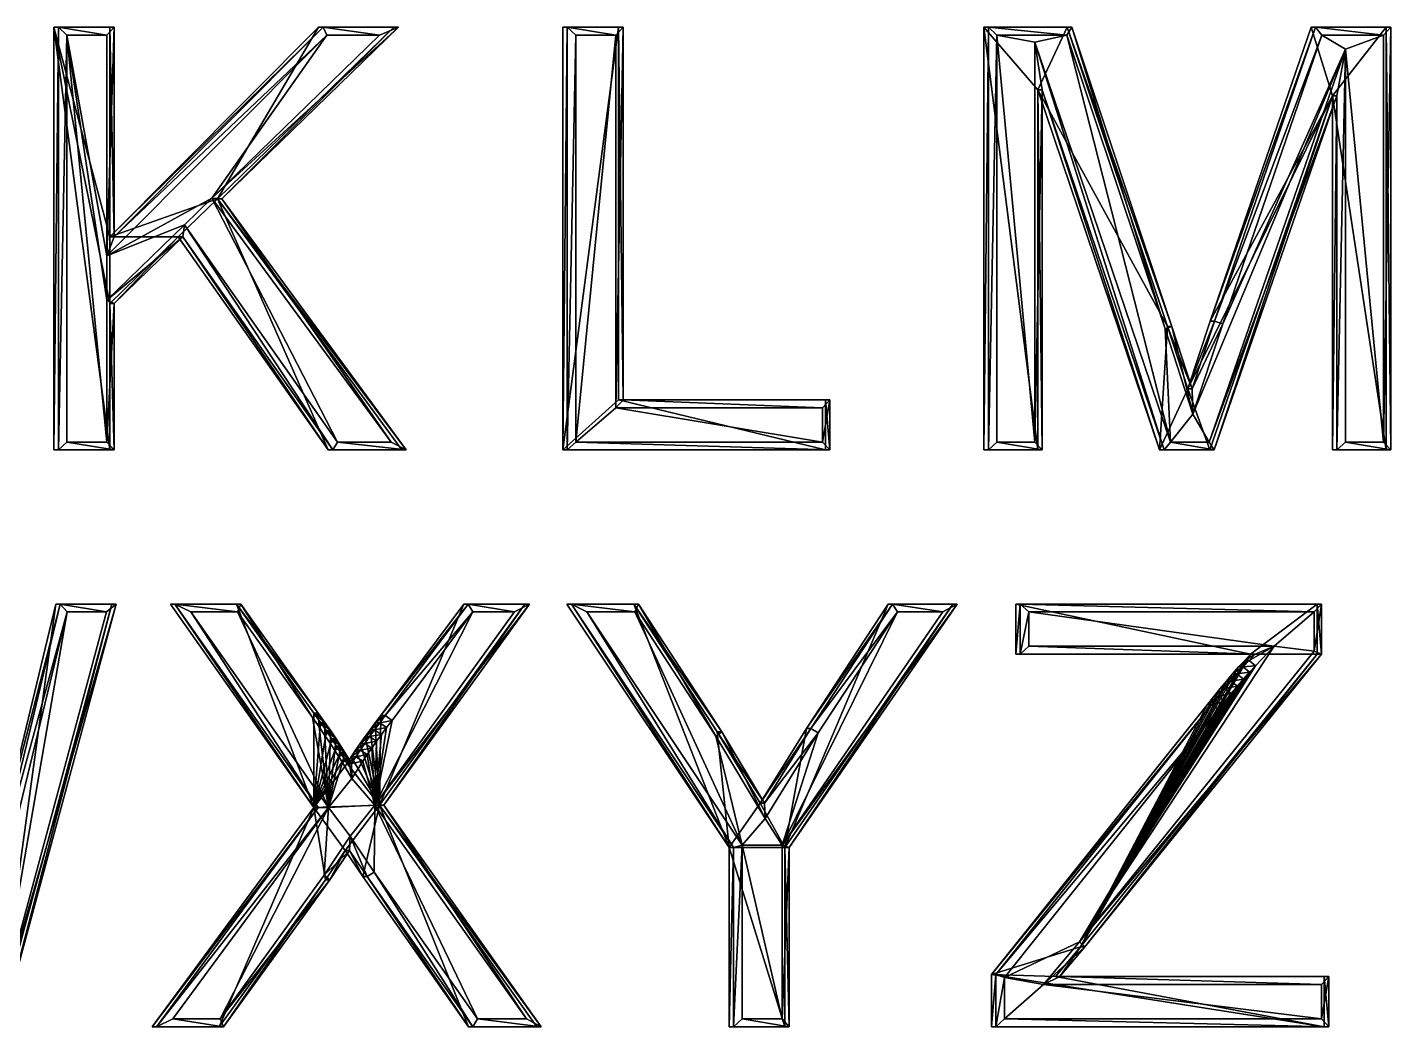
# Model space of a CAD drawing. Header units: metres. Extents: x -136 to 55, y -57 to 41.
# Drawn here: x 10.07 to 55.22, y 7.23 to 40.32 of the extents above; entities that cross this region are included whole.
import ezdxf

# ---------------------------------------------------------------- set-up
doc = ezdxf.new("R2010")
doc.units = ezdxf.units.M
doc.layers.get('0').update_dxf_attribs({"true_color": 0x57e057})

msp = doc.modelspace()

# ---------------------------------------------------------------- meshes
at = {"color": 74, "true_color": 0x58b11a}
mesh = msp.add_polyface(dxfattribs=at)
corners = [(12.802, 26.325, 0.377), (12.802, 31.172, 0.377), (15.072, 33.379, 0.158), (20.04, 26.325, -0.32), (22.474, 26.325, -0.555), (16.366, 34.637, 0.034), (22.214, 40.321, -0.529), (19.717, 40.321, -0.289), (12.802, 33.386, 0.377), (12.802, 40.321, 0.377), (10.955, 40.321, 0.555), (10.955, 26.325, 0.555), (12.949, 26.325, 1.898), (12.949, 31.172, 1.898), (15.219, 33.379, 1.68), (20.187, 26.325, 1.201), (22.621, 26.325, 0.967), (16.513, 34.637, 1.555), (22.36, 40.321, 0.992), (19.864, 40.321, 1.232), (12.949, 33.386, 1.898), (12.949, 40.321, 1.898), (11.101, 40.321, 2.076), (11.101, 26.325, 2.076), (12.949, 26.325, 1.898), (12.949, 31.172, 1.898), (15.219, 33.379, 1.68), (20.187, 26.325, 1.201), (22.621, 26.325, 0.967), (16.513, 34.637, 1.555), (22.36, 40.321, 0.992), (19.864, 40.321, 1.232), (12.949, 33.386, 1.898), (12.949, 40.321, 1.898), (11.101, 40.321, 2.076), (11.101, 26.325, 2.076), (12.709, 26.587, 2.141), (12.709, 31.283, 2.141), (15.277, 33.779, 1.893), (20.343, 26.587, 1.406), (22.125, 26.587, 1.234), (16.188, 34.665, 1.806), (21.736, 40.059, 1.271), (19.992, 40.059, 1.439), (12.709, 32.755, 2.141), (12.709, 40.059, 2.141), (11.383, 40.059, 2.268), (11.383, 26.587, 2.268)]
mesh.append_faces([[corners[k] for k in face] for face in [(46, 44, 45), (5, 7, 6), (3, 5, 4), (10, 0, 11)]], dxfattribs={"vtx0": -1, "color": 74})
mesh.append_faces([[corners[k] for k in face] for face in [(2, 5, 3), (1, 8, 2)]], dxfattribs={"vtx0": -1, "vtx1": -1, "color": 74})
mesh.append_faces([[corners[k] for k in face] for face in [(38, 41, 44), (46, 37, 44), (2, 8, 5), (10, 8, 1)]], dxfattribs={"vtx0": -1, "vtx1": -1, "vtx2": -1, "color": 74})
mesh.append_faces([[corners[k] for k in face] for face in [(41, 43, 44), (46, 36, 37), (5, 8, 7), (10, 1, 0)]], dxfattribs={"vtx0": -1, "vtx2": -1, "color": 74})
mesh.append_faces([[corners[k] for k in face] for face in [(0, 1, 12), (1, 2, 13), (2, 3, 14), (3, 4, 15), (4, 5, 16), (5, 6, 17), (6, 7, 18), (7, 8, 19), (8, 9, 20), (9, 10, 21), (10, 11, 22), (11, 0, 23), (12, 13, 24), (13, 14, 25), (14, 15, 26), (15, 16, 27), (16, 17, 28), (17, 18, 29), (18, 19, 30), (19, 20, 31), (20, 21, 32), (21, 22, 33), (22, 23, 34), (23, 12, 35), (24, 25, 36), (25, 26, 37), (26, 27, 38), (27, 28, 39), (28, 29, 40), (29, 30, 41), (30, 31, 42), (31, 32, 43), (32, 33, 44), (33, 34, 45), (34, 35, 46), (35, 24, 47)]], dxfattribs={"vtx1": -1, "color": 74})
mesh.append_faces([[corners[k] for k in face] for face in [(38, 39, 41), (37, 38, 44)]], dxfattribs={"vtx1": -1, "vtx2": -1, "color": 74})
mesh.append_faces([[corners[k] for k in face] for face in [(1, 13, 12), (2, 14, 13), (3, 15, 14), (4, 16, 15), (5, 17, 16), (6, 18, 17), (7, 19, 18), (8, 20, 19), (9, 21, 20), (10, 22, 21), (11, 23, 22), (0, 12, 23), (13, 25, 24), (14, 26, 25), (15, 27, 26), (16, 28, 27), (17, 29, 28), (18, 30, 29), (19, 31, 30), (20, 32, 31), (21, 33, 32), (22, 34, 33), (23, 35, 34), (12, 24, 35), (25, 37, 36), (26, 38, 37), (27, 39, 38), (28, 40, 39), (29, 41, 40), (30, 42, 41), (31, 43, 42), (32, 44, 43), (33, 45, 44), (34, 46, 45), (35, 47, 46), (24, 36, 47), (41, 42, 43), (39, 40, 41), (46, 47, 36), (10, 9, 8)]], dxfattribs={"vtx2": -1, "color": 74})
mesh = msp.add_polyface(dxfattribs=at)
corners = [(36.499, 26.325, -0.419), (36.499, 27.984, -0.419), (29.653, 27.984, 0.241), (29.653, 40.321, 0.241), (27.806, 40.321, 0.419), (27.806, 26.325, 0.419), (36.646, 26.325, 1.103), (36.646, 27.984, 1.103), (29.799, 27.984, 1.762), (29.799, 40.321, 1.762), (27.952, 40.321, 1.94), (27.952, 26.325, 1.94), (36.646, 26.325, 1.103), (36.646, 27.984, 1.103), (29.799, 27.984, 1.762), (29.799, 40.321, 1.762), (27.952, 40.321, 1.94), (27.952, 26.325, 1.94), (36.406, 26.587, 1.345), (36.406, 27.722, 1.345), (29.56, 27.722, 2.005), (29.56, 40.059, 2.005), (28.234, 40.059, 2.132), (28.234, 26.587, 2.132)]
mesh.append_faces([[corners[k] for k in face] for face in [(3, 5, 4)]], dxfattribs={"vtx0": -1, "color": 74})
mesh.append_faces([[corners[k] for k in face] for face in [(2, 5, 3)]], dxfattribs={"vtx0": -1, "vtx1": -1, "color": 74})
mesh.append_faces([[corners[k] for k in face] for face in [(20, 23, 18), (2, 0, 5)]], dxfattribs={"vtx0": -1, "vtx2": -1, "color": 74})
mesh.append_faces([[corners[k] for k in face] for face in [(0, 1, 6), (1, 2, 7), (2, 3, 8), (3, 4, 9), (4, 5, 10), (5, 0, 11), (6, 7, 12), (7, 8, 13), (8, 9, 14), (9, 10, 15), (10, 11, 16), (11, 6, 17), (12, 13, 18), (13, 14, 19), (14, 15, 20), (15, 16, 21), (16, 17, 22), (17, 12, 23), (19, 20, 18), (1, 0, 2)]], dxfattribs={"vtx1": -1, "color": 74})
mesh.append_faces([[corners[k] for k in face] for face in [(20, 21, 23)]], dxfattribs={"vtx1": -1, "vtx2": -1, "color": 74})
mesh.append_faces([[corners[k] for k in face] for face in [(1, 7, 6), (2, 8, 7), (3, 9, 8), (4, 10, 9), (5, 11, 10), (0, 6, 11), (7, 13, 12), (8, 14, 13), (9, 15, 14), (10, 16, 15), (11, 17, 16), (6, 12, 17), (13, 19, 18), (14, 20, 19), (15, 21, 20), (16, 22, 21), (17, 23, 22), (12, 18, 23), (21, 22, 23)]], dxfattribs={"vtx2": -1, "color": 74})
mesh = msp.add_polyface(dxfattribs=at)
corners = [(43.531, 26.325, 0.47), (43.531, 38.247, 0.47), (47.567, 26.325, 0.081), (49.226, 26.325, -0.079), (53.29, 38.05, -0.47), (53.29, 26.325, -0.47), (55.072, 26.325, -0.641), (55.072, 40.321, -0.641), (52.581, 40.321, -0.402), (49.24, 30.588, -0.08), (48.497, 28.346, -0.008), (47.828, 30.417, 0.056), (44.51, 40.321, 0.376), (41.749, 40.321, 0.641), (41.749, 26.325, 0.641), (43.678, 26.325, 1.991), (43.678, 38.247, 1.991), (47.713, 26.325, 1.603), (49.373, 26.325, 1.443), (53.436, 38.05, 1.052), (53.436, 26.325, 1.052), (55.219, 26.325, 0.88), (55.219, 40.321, 0.88), (52.728, 40.321, 1.12), (49.386, 30.588, 1.442), (48.644, 28.346, 1.513), (47.975, 30.417, 1.578), (44.657, 40.321, 1.897), (41.895, 40.321, 2.163), (41.895, 26.325, 2.163), (43.678, 26.325, 1.991), (43.678, 38.247, 1.991), (47.713, 26.325, 1.603), (49.373, 26.325, 1.443), (53.436, 38.05, 1.052), (53.436, 26.325, 1.052), (55.219, 26.325, 0.88), (55.219, 40.321, 0.88), (52.728, 40.321, 1.12), (49.386, 30.588, 1.442), (48.644, 28.346, 1.513), (47.975, 30.417, 1.578), (44.657, 40.321, 1.897), (41.895, 40.321, 2.163), (41.895, 26.325, 2.163), (43.438, 26.587, 2.234), (43.438, 39.831, 2.234), (47.921, 26.587, 1.802), (49.208, 26.587, 1.678), (53.718, 39.6, 1.244), (53.718, 26.587, 1.244), (54.979, 26.587, 1.122), (54.979, 40.059, 1.122), (52.935, 40.059, 1.319), (49.654, 30.504, 1.635), (48.662, 27.506, 1.731), (47.748, 30.334, 1.819), (44.49, 40.059, 2.132), (42.177, 40.059, 2.355), (42.177, 26.587, 2.355)]
mesh.append_faces([[corners[k] for k in face] for face in [(51, 49, 50), (13, 0, 14)]], dxfattribs={"vtx0": -1, "color": 74})
mesh.append_faces([[corners[k] for k in face] for face in [(12, 1, 13), (11, 1, 12), (10, 2, 11), (9, 4, 10), (8, 4, 9), (7, 4, 8), (6, 4, 7)]], dxfattribs={"vtx0": -1, "vtx1": -1, "color": 74})
mesh.append_faces([[corners[k] for k in face] for face in [(58, 45, 46), (57, 46, 47), (55, 47, 48), (55, 48, 49), (13, 1, 0), (11, 2, 1), (10, 3, 2), (10, 4, 3)]], dxfattribs={"vtx0": -1, "vtx2": -1, "color": 74})
mesh.append_faces([[corners[k] for k in face] for face in [(0, 1, 15), (1, 2, 16), (2, 3, 17), (3, 4, 18), (4, 5, 19), (5, 6, 20), (6, 7, 21), (7, 8, 22), (8, 9, 23), (9, 10, 24), (10, 11, 25), (11, 12, 26), (12, 13, 27), (13, 14, 28), (14, 0, 29), (15, 16, 30), (16, 17, 31), (17, 18, 32), (18, 19, 33), (19, 20, 34), (20, 21, 35), (21, 22, 36), (22, 23, 37), (23, 24, 38), (24, 25, 39), (25, 26, 40), (26, 27, 41), (27, 28, 42), (28, 29, 43), (29, 15, 44), (30, 31, 45), (31, 32, 46), (32, 33, 47), (33, 34, 48), (34, 35, 49), (35, 36, 50), (36, 37, 51), (37, 38, 52), (38, 39, 53), (39, 40, 54), (40, 41, 55), (41, 42, 56), (42, 43, 57), (43, 44, 58), (44, 30, 59)]], dxfattribs={"vtx1": -1, "color": 74})
mesh.append_faces([[corners[k] for k in face] for face in [(57, 58, 46), (56, 57, 47), (55, 56, 47), (54, 55, 49), (53, 54, 49), (52, 53, 49), (51, 52, 49)]], dxfattribs={"vtx1": -1, "vtx2": -1, "color": 74})
mesh.append_faces([[corners[k] for k in face] for face in [(1, 16, 15), (2, 17, 16), (3, 18, 17), (4, 19, 18), (5, 20, 19), (6, 21, 20), (7, 22, 21), (8, 23, 22), (9, 24, 23), (10, 25, 24), (11, 26, 25), (12, 27, 26), (13, 28, 27), (14, 29, 28), (0, 15, 29), (16, 31, 30), (17, 32, 31), (18, 33, 32), (19, 34, 33), (20, 35, 34), (21, 36, 35), (22, 37, 36), (23, 38, 37), (24, 39, 38), (25, 40, 39), (26, 41, 40), (27, 42, 41), (28, 43, 42), (29, 44, 43), (15, 30, 44), (31, 46, 45), (32, 47, 46), (33, 48, 47), (34, 49, 48), (35, 50, 49), (36, 51, 50), (37, 52, 51), (38, 53, 52), (39, 54, 53), (40, 55, 54), (41, 56, 55), (42, 57, 56), (43, 58, 57), (44, 59, 58), (30, 45, 59), (58, 59, 45), (6, 5, 4)]], dxfattribs={"vtx2": -1, "color": 74})
mesh = msp.add_polyface(dxfattribs=at)
corners = [(0.548, 7.229, 0.324), (3.478, 17.89, 0.042), (3.904, 19.535, 0.001), (4.354, 17.893, -0.042), (7.277, 7.229, -0.324), (9.081, 7.229, -0.497), (12.87, 21.225, -0.862), (11.018, 21.225, -0.684), (8.846, 12.224, -0.475), (8.143, 9.186, -0.407), (8.036, 9.855, -0.397), (7.913, 10.536, -0.385), (7.773, 11.23, -0.372), (7.618, 11.938, -0.357), (7.447, 12.658, -0.34), (7.259, 13.392, -0.322), (7.055, 14.139, -0.302), (5.063, 21.225, -0.111), (2.841, 21.225, 0.103), (0.194, 11.768, 0.358), (-0.443, 9.186, 0.42), (-1.037, 12.047, 0.477), (-3.129, 21.225, 0.678), (-5.04, 21.225, 0.862), (-1.382, 7.229, 0.51), (0.694, 7.229, 1.846), (3.625, 17.89, 1.564), (4.051, 19.535, 1.522), (4.501, 17.893, 1.479), (7.423, 7.229, 1.198), (9.227, 7.229, 1.024), (13.016, 21.225, 0.659), (11.164, 21.225, 0.838), (8.992, 12.224, 1.047), (8.289, 9.186, 1.114), (8.182, 9.855, 1.125), (8.059, 10.536, 1.137), (7.92, 11.23, 1.15), (7.765, 11.938, 1.165), (7.593, 12.658, 1.181), (7.405, 13.392, 1.199), (7.202, 14.139, 1.219), (5.21, 21.225, 1.411), (2.988, 21.225, 1.625), (0.34, 11.768, 1.88), (-0.296, 9.186, 1.941), (-0.89, 12.047, 1.998), (-2.983, 21.225, 2.2), (-4.893, 21.225, 2.384), (-1.235, 7.229, 2.031), (0.694, 7.229, 1.846), (3.625, 17.89, 1.564), (4.051, 19.535, 1.522), (4.501, 17.893, 1.479), (7.423, 7.229, 1.198), (9.227, 7.229, 1.024), (13.016, 21.225, 0.659), (11.164, 21.225, 0.838), (8.992, 12.224, 1.047), (8.289, 9.186, 1.114), (8.182, 9.855, 1.125), (8.059, 10.536, 1.137), (7.92, 11.23, 1.15), (7.765, 11.938, 1.165), (7.593, 12.658, 1.181), (7.405, 13.392, 1.199), (7.202, 14.139, 1.219), (5.21, 21.225, 1.411), (2.988, 21.225, 1.625), (0.34, 11.768, 1.88), (-0.296, 9.186, 1.941), (-0.89, 12.047, 1.998), (-2.983, 21.225, 2.2), (-4.893, 21.225, 2.384), (-1.235, 7.229, 2.031), (0.517, 7.491, 2.082), (3.394, 17.958, 1.805), (4.065, 20.548, 1.741), (4.773, 17.963, 1.672), (7.643, 7.491, 1.396), (9.049, 7.491, 1.261), (12.696, 20.963, 0.909), (11.39, 20.963, 1.035), (9.267, 12.164, 1.24), (8.263, 7.827, 1.336), (7.946, 9.81, 1.367), (7.824, 10.487, 1.379), (7.686, 11.176, 1.392), (7.531, 11.879, 1.407), (7.361, 12.595, 1.423), (7.174, 13.325, 1.441), (6.971, 14.068, 1.461), (5.033, 20.963, 1.647), (3.206, 20.963, 1.823), (0.613, 11.701, 2.073), (-0.297, 8.008, 2.16), (-1.124, 11.991, 2.24), (-3.17, 20.963, 2.437), (-4.534, 20.963, 2.568), (-1.013, 7.491, 2.229)]
mesh.append_faces([[corners[k] for k in face] for face in [(5, 7, 6)]], dxfattribs={"vtx0": -1, "color": 74})
mesh.append_faces([[corners[k] for k in face] for face in [(4, 9, 5), (3, 9, 4), (2, 17, 3), (1, 19, 2), (0, 19, 1), (24, 20, 0), (23, 20, 24)]], dxfattribs={"vtx0": -1, "vtx1": -1, "color": 74})
mesh.append_faces([[corners[k] for k in face] for face in [(80, 82, 83), (80, 83, 84), (95, 99, 75), (95, 75, 76), (93, 76, 77), (78, 84, 85), (78, 85, 86), (78, 86, 87), (78, 87, 88), (78, 88, 89), (78, 89, 90), (78, 90, 91), (78, 91, 92), (5, 8, 7), (5, 9, 8), (3, 10, 9), (3, 11, 10), (3, 12, 11), (3, 13, 12), (3, 14, 13), (3, 15, 14), (3, 16, 15), (3, 17, 16), (2, 18, 17), (2, 19, 18), (0, 20, 19), (23, 21, 20)]], dxfattribs={"vtx0": -1, "vtx2": -1, "color": 74})
mesh.append_faces([[corners[k] for k in face] for face in [(0, 1, 25), (1, 2, 26), (2, 3, 27), (3, 4, 28), (4, 5, 29), (5, 6, 30), (6, 7, 31), (7, 8, 32), (8, 9, 33), (9, 10, 34), (10, 11, 35), (11, 12, 36), (12, 13, 37), (13, 14, 38), (14, 15, 39), (15, 16, 40), (16, 17, 41), (17, 18, 42), (18, 19, 43), (19, 20, 44), (20, 21, 45), (21, 22, 46), (22, 23, 47), (23, 24, 48), (24, 0, 49), (25, 26, 50), (26, 27, 51), (27, 28, 52), (28, 29, 53), (29, 30, 54), (30, 31, 55), (31, 32, 56), (32, 33, 57), (33, 34, 58), (34, 35, 59), (35, 36, 60), (36, 37, 61), (37, 38, 62), (38, 39, 63), (39, 40, 64), (40, 41, 65), (41, 42, 66), (42, 43, 67), (43, 44, 68), (44, 45, 69), (45, 46, 70), (46, 47, 71), (47, 48, 72), (48, 49, 73), (49, 25, 74), (50, 51, 75), (51, 52, 76), (52, 53, 77), (53, 54, 78), (54, 55, 79), (55, 56, 80), (56, 57, 81), (57, 58, 82), (58, 59, 83), (59, 60, 84), (60, 61, 85), (61, 62, 86), (62, 63, 87), (63, 64, 88), (64, 65, 89), (65, 66, 90), (66, 67, 91), (67, 68, 92), (68, 69, 93), (69, 70, 94), (70, 71, 95), (71, 72, 96), (72, 73, 97), (73, 74, 98), (74, 50, 99)]], dxfattribs={"vtx1": -1, "color": 74})
mesh.append_faces([[corners[k] for k in face] for face in [(79, 80, 84), (96, 97, 99), (95, 96, 99), (94, 95, 76), (93, 94, 76), (92, 93, 77), (78, 79, 84), (77, 78, 92)]], dxfattribs={"vtx1": -1, "vtx2": -1, "color": 74})
mesh.append_faces([[corners[k] for k in face] for face in [(1, 26, 25), (2, 27, 26), (3, 28, 27), (4, 29, 28), (5, 30, 29), (6, 31, 30), (7, 32, 31), (8, 33, 32), (9, 34, 33), (10, 35, 34), (11, 36, 35), (12, 37, 36), (13, 38, 37), (14, 39, 38), (15, 40, 39), (16, 41, 40), (17, 42, 41), (18, 43, 42), (19, 44, 43), (20, 45, 44), (21, 46, 45), (22, 47, 46), (23, 48, 47), (24, 49, 48), (0, 25, 49), (26, 51, 50), (27, 52, 51), (28, 53, 52), (29, 54, 53), (30, 55, 54), (31, 56, 55), (32, 57, 56), (33, 58, 57), (34, 59, 58), (35, 60, 59), (36, 61, 60), (37, 62, 61), (38, 63, 62), (39, 64, 63), (40, 65, 64), (41, 66, 65), (42, 67, 66), (43, 68, 67), (44, 69, 68), (45, 70, 69), (46, 71, 70), (47, 72, 71), (48, 73, 72), (49, 74, 73), (25, 50, 74), (51, 76, 75), (52, 77, 76), (53, 78, 77), (54, 79, 78), (55, 80, 79), (56, 81, 80), (57, 82, 81), (58, 83, 82), (59, 84, 83), (60, 85, 84), (61, 86, 85), (62, 87, 86), (63, 88, 87), (64, 89, 88), (65, 90, 89), (66, 91, 90), (67, 92, 91), (68, 93, 92), (69, 94, 93), (70, 95, 94), (71, 96, 95), (72, 97, 96), (73, 98, 97), (74, 99, 98), (50, 75, 99), (80, 81, 82), (97, 98, 99), (23, 22, 21)]], dxfattribs={"vtx2": -1, "color": 74})
mesh = msp.add_polyface(dxfattribs=at)
corners = [(16.42, 7.229, 0.4), (19.945, 12.098, 0.061), (20.592, 13.067, -0.002), (21.178, 12.198, -0.058), (24.682, 7.229, -0.396), (26.942, 7.229, -0.613), (21.729, 14.564, -0.111), (26.551, 21.225, -0.576), (24.525, 21.225, -0.38), (21.774, 17.53, -0.116), (21.595, 17.295, -0.098), (21.423, 17.063, -0.082), (21.257, 16.833, -0.066), (21.098, 16.607, -0.05), (20.945, 16.384, -0.036), (20.799, 16.163, -0.022), (20.66, 15.946, -0.008), (20.562, 16.115, 0.001), (20.445, 16.308, 0.012), (20.308, 16.523, 0.026), (20.151, 16.762, 0.041), (19.974, 17.023, 0.058), (19.778, 17.307, 0.077), (19.562, 17.613, 0.097), (16.994, 21.225, 0.345), (14.814, 21.225, 0.555), (19.561, 14.492, 0.098), (14.206, 7.229, 0.613), (16.566, 7.229, 1.921), (20.091, 12.098, 1.582), (20.739, 13.067, 1.52), (21.325, 12.198, 1.463), (24.828, 7.229, 1.126), (27.089, 7.229, 0.908), (21.875, 14.564, 1.41), (26.697, 21.225, 0.946), (24.672, 21.225, 1.141), (21.921, 17.53, 1.406), (21.742, 17.295, 1.423), (21.569, 17.063, 1.44), (21.403, 16.833, 1.456), (21.244, 16.607, 1.471), (21.092, 16.384, 1.486), (20.946, 16.163, 1.5), (20.806, 15.946, 1.513), (20.709, 16.115, 1.523), (20.591, 16.308, 1.534), (20.454, 16.523, 1.547), (20.297, 16.762, 1.562), (20.121, 17.023, 1.579), (19.924, 17.307, 1.598), (19.708, 17.613, 1.619), (17.141, 21.225, 1.866), (14.961, 21.225, 2.076), (19.707, 14.492, 1.619), (14.352, 7.229, 2.135), (16.566, 7.229, 1.921), (20.091, 12.098, 1.582), (20.739, 13.067, 1.52), (21.325, 12.198, 1.463), (24.828, 7.229, 1.126), (27.089, 7.229, 0.908), (21.875, 14.564, 1.41), (26.697, 21.225, 0.946), (24.672, 21.225, 1.141), (21.921, 17.53, 1.406), (21.742, 17.295, 1.423), (21.569, 17.063, 1.44), (21.403, 16.833, 1.456), (21.244, 16.607, 1.471), (21.092, 16.384, 1.486), (20.946, 16.163, 1.5), (20.806, 15.946, 1.513), (20.709, 16.115, 1.523), (20.591, 16.308, 1.534), (20.454, 16.523, 1.547), (20.297, 16.762, 1.562), (20.121, 17.023, 1.579), (19.924, 17.307, 1.598), (19.708, 17.613, 1.619), (17.141, 21.225, 1.866), (14.961, 21.225, 2.076), (19.707, 14.492, 1.619), (14.352, 7.229, 2.135), (16.454, 7.491, 2.152), (19.899, 12.249, 1.82), (20.759, 13.535, 1.737), (21.56, 12.347, 1.66), (24.984, 7.491, 1.33), (26.603, 7.491, 1.174), (21.575, 14.565, 1.659), (26.206, 20.963, 1.213), (24.823, 20.963, 1.346), (22.149, 17.372, 1.603), (21.971, 17.137, 1.62), (21.8, 16.907, 1.637), (21.636, 16.681, 1.653), (21.479, 16.457, 1.668), (21.329, 16.237, 1.682), (21.185, 16.02, 1.696), (20.815, 15.443, 1.732), (20.506, 15.982, 1.761), (20.391, 16.169, 1.772), (20.257, 16.38, 1.785), (20.102, 16.616, 1.8), (19.927, 16.874, 1.817), (19.732, 17.156, 1.836), (19.516, 17.462, 1.857), (17.028, 20.963, 2.096), (15.486, 20.963, 2.245), (20.05, 14.489, 1.805), (14.891, 7.491, 2.302)]
mesh.append_faces([[corners[k] for k in face] for face in [(26, 0, 27), (6, 8, 7), (4, 6, 5), (24, 26, 25)]], dxfattribs={"vtx0": -1, "color": 74})
mesh.append_faces([[corners[k] for k in face] for face in [(3, 6, 4), (2, 6, 3), (23, 26, 24), (22, 26, 23), (21, 26, 22), (20, 26, 21), (19, 26, 20), (18, 26, 19), (17, 26, 18), (16, 26, 17)]], dxfattribs={"vtx0": -1, "vtx1": -1, "color": 74})
mesh.append_faces([[corners[k] for k in face] for face in [(110, 86, 90), (100, 110, 90), (26, 6, 2), (16, 6, 26)]], dxfattribs={"vtx0": -1, "vtx1": -1, "vtx2": -1, "color": 74})
mesh.append_faces([[corners[k] for k in face] for face in [(110, 84, 85), (110, 85, 86), (90, 92, 93), (90, 93, 94), (90, 94, 95), (90, 95, 96), (90, 96, 97), (90, 97, 98), (90, 98, 99), (90, 99, 100), (26, 1, 0), (26, 2, 1), (6, 9, 8), (6, 10, 9), (6, 11, 10), (6, 12, 11), (6, 13, 12), (6, 14, 13), (6, 15, 14), (6, 16, 15)]], dxfattribs={"vtx0": -1, "vtx2": -1, "color": 74})
mesh.append_faces([[corners[k] for k in face] for face in [(0, 1, 28), (1, 2, 29), (2, 3, 30), (3, 4, 31), (4, 5, 32), (5, 6, 33), (6, 7, 34), (7, 8, 35), (8, 9, 36), (9, 10, 37), (10, 11, 38), (11, 12, 39), (12, 13, 40), (13, 14, 41), (14, 15, 42), (15, 16, 43), (16, 17, 44), (17, 18, 45), (18, 19, 46), (19, 20, 47), (20, 21, 48), (21, 22, 49), (22, 23, 50), (23, 24, 51), (24, 25, 52), (25, 26, 53), (26, 27, 54), (27, 0, 55), (28, 29, 56), (29, 30, 57), (30, 31, 58), (31, 32, 59), (32, 33, 60), (33, 34, 61), (34, 35, 62), (35, 36, 63), (36, 37, 64), (37, 38, 65), (38, 39, 66), (39, 40, 67), (40, 41, 68), (41, 42, 69), (42, 43, 70), (43, 44, 71), (44, 45, 72), (45, 46, 73), (46, 47, 74), (47, 48, 75), (48, 49, 76), (49, 50, 77), (50, 51, 78), (51, 52, 79), (52, 53, 80), (53, 54, 81), (54, 55, 82), (55, 28, 83), (56, 57, 84), (57, 58, 85), (58, 59, 86), (59, 60, 87), (60, 61, 88), (61, 62, 89), (62, 63, 90), (63, 64, 91), (64, 65, 92), (65, 66, 93), (66, 67, 94), (67, 68, 95), (68, 69, 96), (69, 70, 97), (70, 71, 98), (71, 72, 99), (72, 73, 100), (73, 74, 101), (74, 75, 102), (75, 76, 103), (76, 77, 104), (77, 78, 105), (78, 79, 106), (79, 80, 107), (80, 81, 108), (81, 82, 109), (82, 83, 110), (83, 56, 111)]], dxfattribs={"vtx1": -1, "color": 74})
mesh.append_faces([[corners[k] for k in face] for face in [(87, 88, 90), (86, 87, 90), (107, 108, 110), (106, 107, 110), (105, 106, 110), (104, 105, 110), (103, 104, 110), (102, 103, 110), (101, 102, 110), (100, 101, 110)]], dxfattribs={"vtx1": -1, "vtx2": -1, "color": 74})
mesh.append_faces([[corners[k] for k in face] for face in [(1, 29, 28), (2, 30, 29), (3, 31, 30), (4, 32, 31), (5, 33, 32), (6, 34, 33), (7, 35, 34), (8, 36, 35), (9, 37, 36), (10, 38, 37), (11, 39, 38), (12, 40, 39), (13, 41, 40), (14, 42, 41), (15, 43, 42), (16, 44, 43), (17, 45, 44), (18, 46, 45), (19, 47, 46), (20, 48, 47), (21, 49, 48), (22, 50, 49), (23, 51, 50), (24, 52, 51), (25, 53, 52), (26, 54, 53), (27, 55, 54), (0, 28, 55), (29, 57, 56), (30, 58, 57), (31, 59, 58), (32, 60, 59), (33, 61, 60), (34, 62, 61), (35, 63, 62), (36, 64, 63), (37, 65, 64), (38, 66, 65), (39, 67, 66), (40, 68, 67), (41, 69, 68), (42, 70, 69), (43, 71, 70), (44, 72, 71), (45, 73, 72), (46, 74, 73), (47, 75, 74), (48, 76, 75), (49, 77, 76), (50, 78, 77), (51, 79, 78), (52, 80, 79), (53, 81, 80), (54, 82, 81), (55, 83, 82), (28, 56, 83), (57, 85, 84), (58, 86, 85), (59, 87, 86), (60, 88, 87), (61, 89, 88), (62, 90, 89), (63, 91, 90), (64, 92, 91), (65, 93, 92), (66, 94, 93), (67, 95, 94), (68, 96, 95), (69, 97, 96), (70, 98, 97), (71, 99, 98), (72, 100, 99), (73, 101, 100), (74, 102, 101), (75, 103, 102), (76, 104, 103), (77, 105, 104), (78, 106, 105), (79, 107, 106), (80, 108, 107), (81, 109, 108), (82, 110, 109), (83, 111, 110), (56, 84, 111), (110, 111, 84), (90, 91, 92), (88, 89, 90), (108, 109, 110)]], dxfattribs={"vtx2": -1, "color": 74})
mesh = msp.add_polyface(dxfattribs=at)
corners = [(35.157, 7.229, -0.08), (35.157, 13.158, -0.08), (40.721, 21.225, -0.615), (38.574, 21.225, -0.409), (35.875, 17.098, -0.149), (34.341, 14.627, -0.001), (32.919, 16.993, 0.136), (30.159, 21.225, 0.402), (27.941, 21.225, 0.615), (33.309, 13.158, 0.098), (33.309, 7.229, 0.098), (35.303, 7.229, 1.442), (35.303, 13.158, 1.442), (40.867, 21.225, 0.906), (38.72, 21.225, 1.113), (36.021, 17.098, 1.373), (34.487, 14.627, 1.52), (33.065, 16.993, 1.657), (30.305, 21.225, 1.923), (28.087, 21.225, 2.137), (33.456, 13.158, 1.62), (33.456, 7.229, 1.62), (35.303, 7.229, 1.442), (35.303, 13.158, 1.442), (40.867, 21.225, 0.906), (38.72, 21.225, 1.113), (36.021, 17.098, 1.373), (34.487, 14.627, 1.52), (33.065, 16.993, 1.657), (30.305, 21.225, 1.923), (28.087, 21.225, 2.137), (33.456, 13.158, 1.62), (33.456, 7.229, 1.62), (35.063, 7.491, 1.684), (35.063, 13.24, 1.684), (40.39, 20.963, 1.171), (38.882, 20.963, 1.317), (36.262, 16.957, 1.569), (34.505, 14.126, 1.738), (32.866, 16.854, 1.896), (30.185, 20.963, 2.154), (28.596, 20.963, 2.307), (33.738, 13.237, 1.812), (33.738, 7.491, 1.812)]
mesh.append_faces([[corners[k] for k in face] for face in [(33, 42, 43), (1, 3, 2), (7, 9, 8)]], dxfattribs={"vtx0": -1, "color": 74})
mesh.append_faces([[corners[k] for k in face] for face in [(6, 9, 7), (5, 9, 6), (0, 9, 1)]], dxfattribs={"vtx0": -1, "vtx1": -1, "color": 74})
mesh.append_faces([[corners[k] for k in face] for face in [(34, 38, 42), (1, 9, 5)]], dxfattribs={"vtx0": -1, "vtx1": -1, "vtx2": -1, "color": 74})
mesh.append_faces([[corners[k] for k in face] for face in [(34, 36, 37), (34, 37, 38), (1, 4, 3), (1, 5, 4)]], dxfattribs={"vtx0": -1, "vtx2": -1, "color": 74})
mesh.append_faces([[corners[k] for k in face] for face in [(0, 1, 11), (1, 2, 12), (2, 3, 13), (3, 4, 14), (4, 5, 15), (5, 6, 16), (6, 7, 17), (7, 8, 18), (8, 9, 19), (9, 10, 20), (10, 0, 21), (11, 12, 22), (12, 13, 23), (13, 14, 24), (14, 15, 25), (15, 16, 26), (16, 17, 27), (17, 18, 28), (18, 19, 29), (19, 20, 30), (20, 21, 31), (21, 11, 32), (22, 23, 33), (23, 24, 34), (24, 25, 35), (25, 26, 36), (26, 27, 37), (27, 28, 38), (28, 29, 39), (29, 30, 40), (30, 31, 41), (31, 32, 42), (32, 22, 43)]], dxfattribs={"vtx1": -1, "color": 74})
mesh.append_faces([[corners[k] for k in face] for face in [(39, 40, 42), (38, 39, 42), (33, 34, 42)]], dxfattribs={"vtx1": -1, "vtx2": -1, "color": 74})
mesh.append_faces([[corners[k] for k in face] for face in [(1, 12, 11), (2, 13, 12), (3, 14, 13), (4, 15, 14), (5, 16, 15), (6, 17, 16), (7, 18, 17), (8, 19, 18), (9, 20, 19), (10, 21, 20), (0, 11, 21), (12, 23, 22), (13, 24, 23), (14, 25, 24), (15, 26, 25), (16, 27, 26), (17, 28, 27), (18, 29, 28), (19, 30, 29), (20, 31, 30), (21, 32, 31), (11, 22, 32), (23, 34, 33), (24, 35, 34), (25, 36, 35), (26, 37, 36), (27, 38, 37), (28, 39, 38), (29, 40, 39), (30, 41, 40), (31, 42, 41), (32, 43, 42), (22, 33, 43), (34, 35, 36), (40, 41, 42), (0, 10, 9)]], dxfattribs={"vtx2": -1, "color": 74})
mesh = msp.add_polyface(dxfattribs=at)
corners = [(53.02, 7.229, -0.531), (53.02, 8.888, -0.531), (44.12, 8.888, 0.326), (44.948, 9.874, 0.247), (52.781, 19.566, -0.508), (52.781, 21.225, -0.508), (42.805, 21.225, 0.453), (42.805, 19.566, 0.453), (50.579, 19.566, -0.296), (50.383, 19.358, -0.277), (50.183, 19.14, -0.257), (49.981, 18.912, -0.238), (49.776, 18.674, -0.218), (49.569, 18.425, -0.198), (49.359, 18.165, -0.178), (49.146, 17.896, -0.157), (42.001, 8.955, 0.531), (42.001, 7.229, 0.531), (53.167, 7.229, 0.991), (53.167, 8.888, 0.991), (44.266, 8.888, 1.848), (45.094, 9.874, 1.768), (52.928, 19.566, 1.014), (52.928, 21.225, 1.014), (42.951, 21.225, 1.975), (42.951, 19.566, 1.975), (50.726, 19.566, 1.226), (50.529, 19.358, 1.245), (50.33, 19.14, 1.264), (50.128, 18.912, 1.284), (49.923, 18.674, 1.303), (49.715, 18.425, 1.323), (49.505, 18.165, 1.343), (49.292, 17.896, 1.364), (42.147, 8.955, 2.052), (42.147, 7.229, 2.052), (53.167, 7.229, 0.991), (53.167, 8.888, 0.991), (44.266, 8.888, 1.848), (45.094, 9.874, 1.768), (52.928, 19.566, 1.014), (52.928, 21.225, 1.014), (42.951, 21.225, 1.975), (42.951, 19.566, 1.975), (50.726, 19.566, 1.226), (50.529, 19.358, 1.245), (50.33, 19.14, 1.264), (50.128, 18.912, 1.284), (49.923, 18.674, 1.303), (49.715, 18.425, 1.323), (49.505, 18.165, 1.343), (49.292, 17.896, 1.364), (42.147, 8.955, 2.052), (42.147, 7.229, 2.052), (52.927, 7.491, 1.233), (52.927, 8.626, 1.233), (43.726, 8.626, 2.119), (44.914, 10.041, 2.005), (52.688, 19.659, 1.256), (52.688, 20.963, 1.256), (43.233, 20.963, 2.167), (43.233, 19.828, 2.167), (51.355, 19.828, 1.385), (50.741, 19.179, 1.444), (50.544, 18.965, 1.463), (50.345, 18.74, 1.482), (50.143, 18.504, 1.501), (49.937, 18.258, 1.521), (49.729, 18.001, 1.541), (49.517, 17.732, 1.562), (42.429, 8.863, 2.244), (42.429, 7.491, 2.244)]
mesh.append_faces([[corners[k] for k in face] for face in [(16, 0, 17), (6, 8, 7)]], dxfattribs={"vtx0": -1, "color": 74})
mesh.append_faces([[corners[k] for k in face] for face in [(5, 8, 6), (4, 8, 5), (3, 8, 4), (2, 16, 3)]], dxfattribs={"vtx0": -1, "vtx1": -1, "color": 74})
mesh.append_faces([[corners[k] for k in face] for face in [(2, 0, 16)]], dxfattribs={"vtx0": -1, "vtx1": -1, "vtx2": -1, "color": 74})
mesh.append_faces([[corners[k] for k in face] for face in [(57, 62, 63), (57, 63, 64), (57, 64, 65), (57, 65, 66), (57, 66, 67), (57, 67, 68), (57, 68, 69), (57, 69, 70), (56, 70, 71), (56, 71, 54), (3, 9, 8), (3, 10, 9), (3, 11, 10), (3, 12, 11), (3, 13, 12), (3, 14, 13), (3, 15, 14), (3, 16, 15)]], dxfattribs={"vtx0": -1, "vtx2": -1, "color": 74})
mesh.append_faces([[corners[k] for k in face] for face in [(0, 1, 18), (1, 2, 19), (2, 3, 20), (3, 4, 21), (4, 5, 22), (5, 6, 23), (6, 7, 24), (7, 8, 25), (8, 9, 26), (9, 10, 27), (10, 11, 28), (11, 12, 29), (12, 13, 30), (13, 14, 31), (14, 15, 32), (15, 16, 33), (16, 17, 34), (17, 0, 35), (18, 19, 36), (19, 20, 37), (20, 21, 38), (21, 22, 39), (22, 23, 40), (23, 24, 41), (24, 25, 42), (25, 26, 43), (26, 27, 44), (27, 28, 45), (28, 29, 46), (29, 30, 47), (30, 31, 48), (31, 32, 49), (32, 33, 50), (33, 34, 51), (34, 35, 52), (35, 18, 53), (36, 37, 54), (37, 38, 55), (38, 39, 56), (39, 40, 57), (40, 41, 58), (41, 42, 59), (42, 43, 60), (43, 44, 61), (44, 45, 62), (45, 46, 63), (46, 47, 64), (47, 48, 65), (48, 49, 66), (49, 50, 67), (50, 51, 68), (51, 52, 69), (52, 53, 70), (53, 36, 71), (55, 56, 54), (1, 0, 2)]], dxfattribs={"vtx1": -1, "color": 74})
mesh.append_faces([[corners[k] for k in face] for face in [(59, 60, 62), (58, 59, 62), (57, 58, 62), (56, 57, 70)]], dxfattribs={"vtx1": -1, "vtx2": -1, "color": 74})
mesh.append_faces([[corners[k] for k in face] for face in [(1, 19, 18), (2, 20, 19), (3, 21, 20), (4, 22, 21), (5, 23, 22), (6, 24, 23), (7, 25, 24), (8, 26, 25), (9, 27, 26), (10, 28, 27), (11, 29, 28), (12, 30, 29), (13, 31, 30), (14, 32, 31), (15, 33, 32), (16, 34, 33), (17, 35, 34), (0, 18, 35), (19, 37, 36), (20, 38, 37), (21, 39, 38), (22, 40, 39), (23, 41, 40), (24, 42, 41), (25, 43, 42), (26, 44, 43), (27, 45, 44), (28, 46, 45), (29, 47, 46), (30, 48, 47), (31, 49, 48), (32, 50, 49), (33, 51, 50), (34, 52, 51), (35, 53, 52), (18, 36, 53), (37, 55, 54), (38, 56, 55), (39, 57, 56), (40, 58, 57), (41, 59, 58), (42, 60, 59), (43, 61, 60), (44, 62, 61), (45, 63, 62), (46, 64, 63), (47, 65, 64), (48, 66, 65), (49, 67, 66), (50, 68, 67), (51, 69, 68), (52, 70, 69), (53, 71, 70), (36, 54, 71), (60, 61, 62)]], dxfattribs={"vtx2": -1, "color": 74})

doc.saveas('drawing.dxf')
